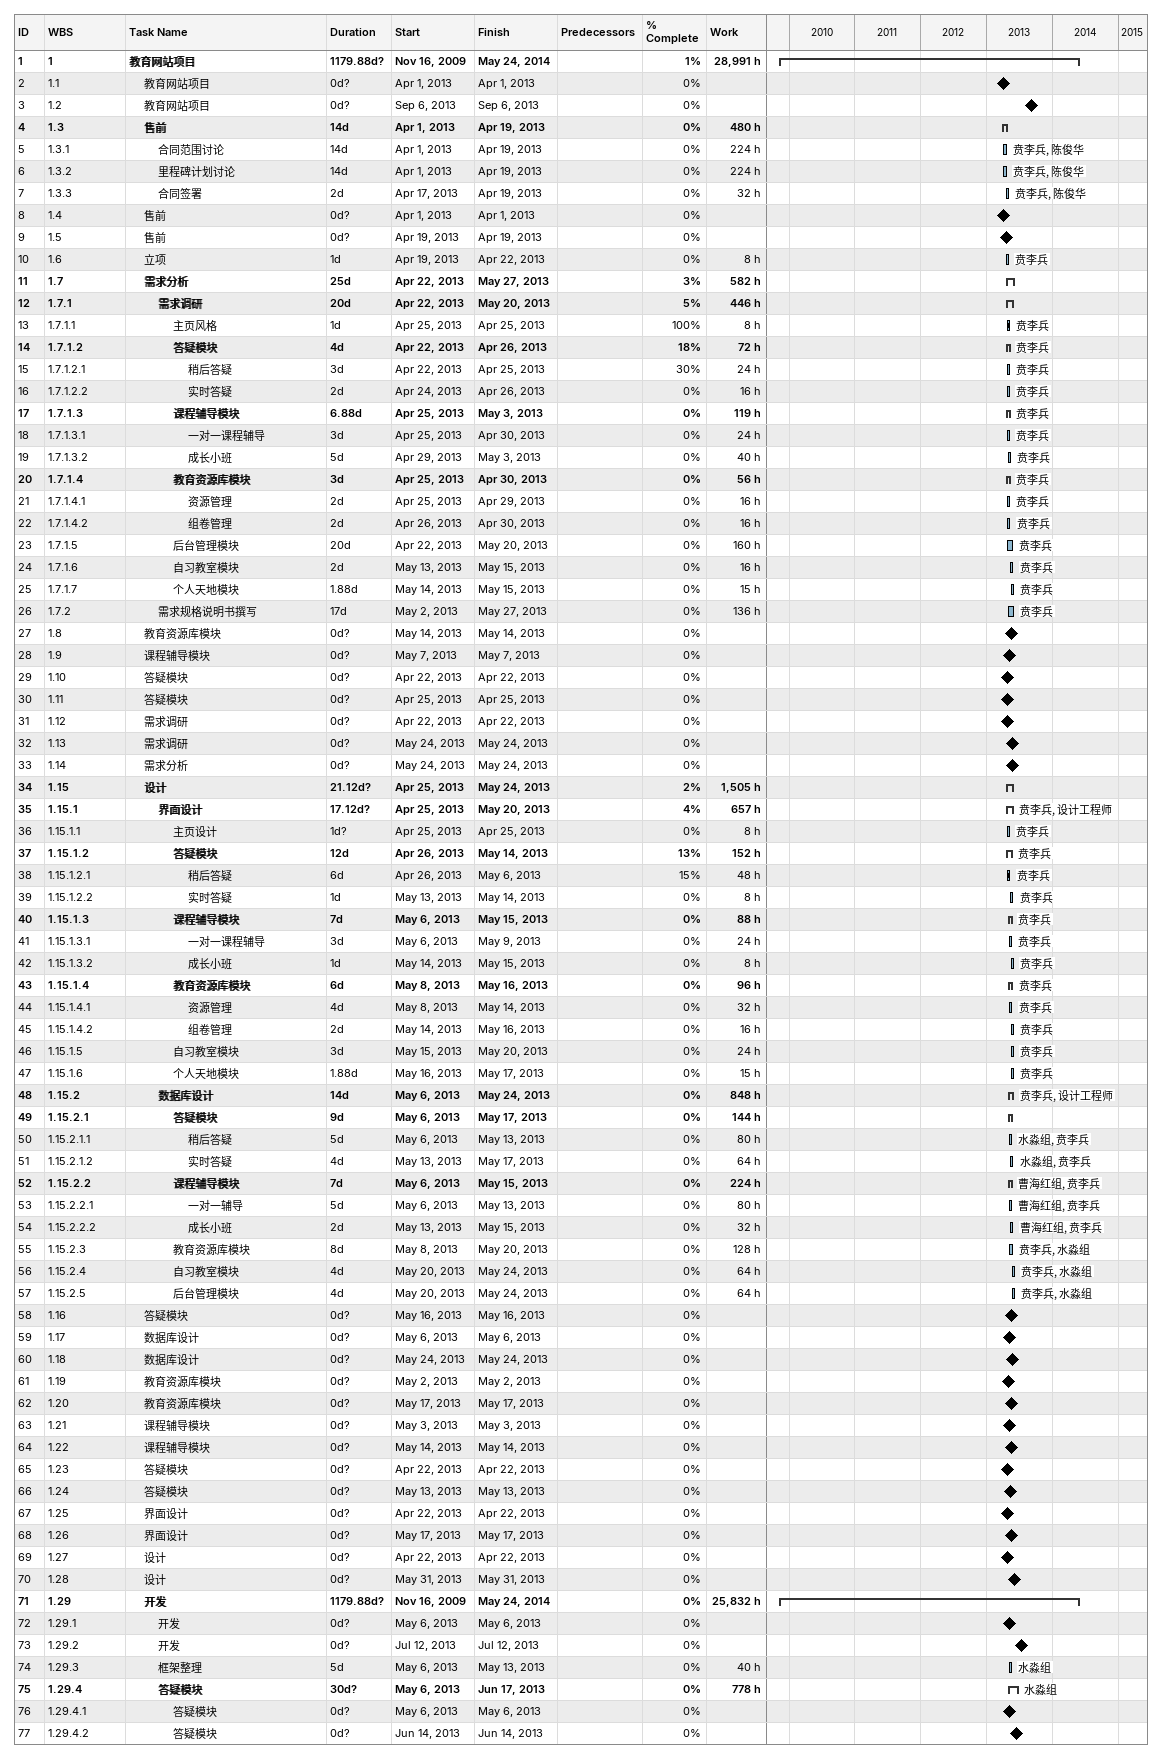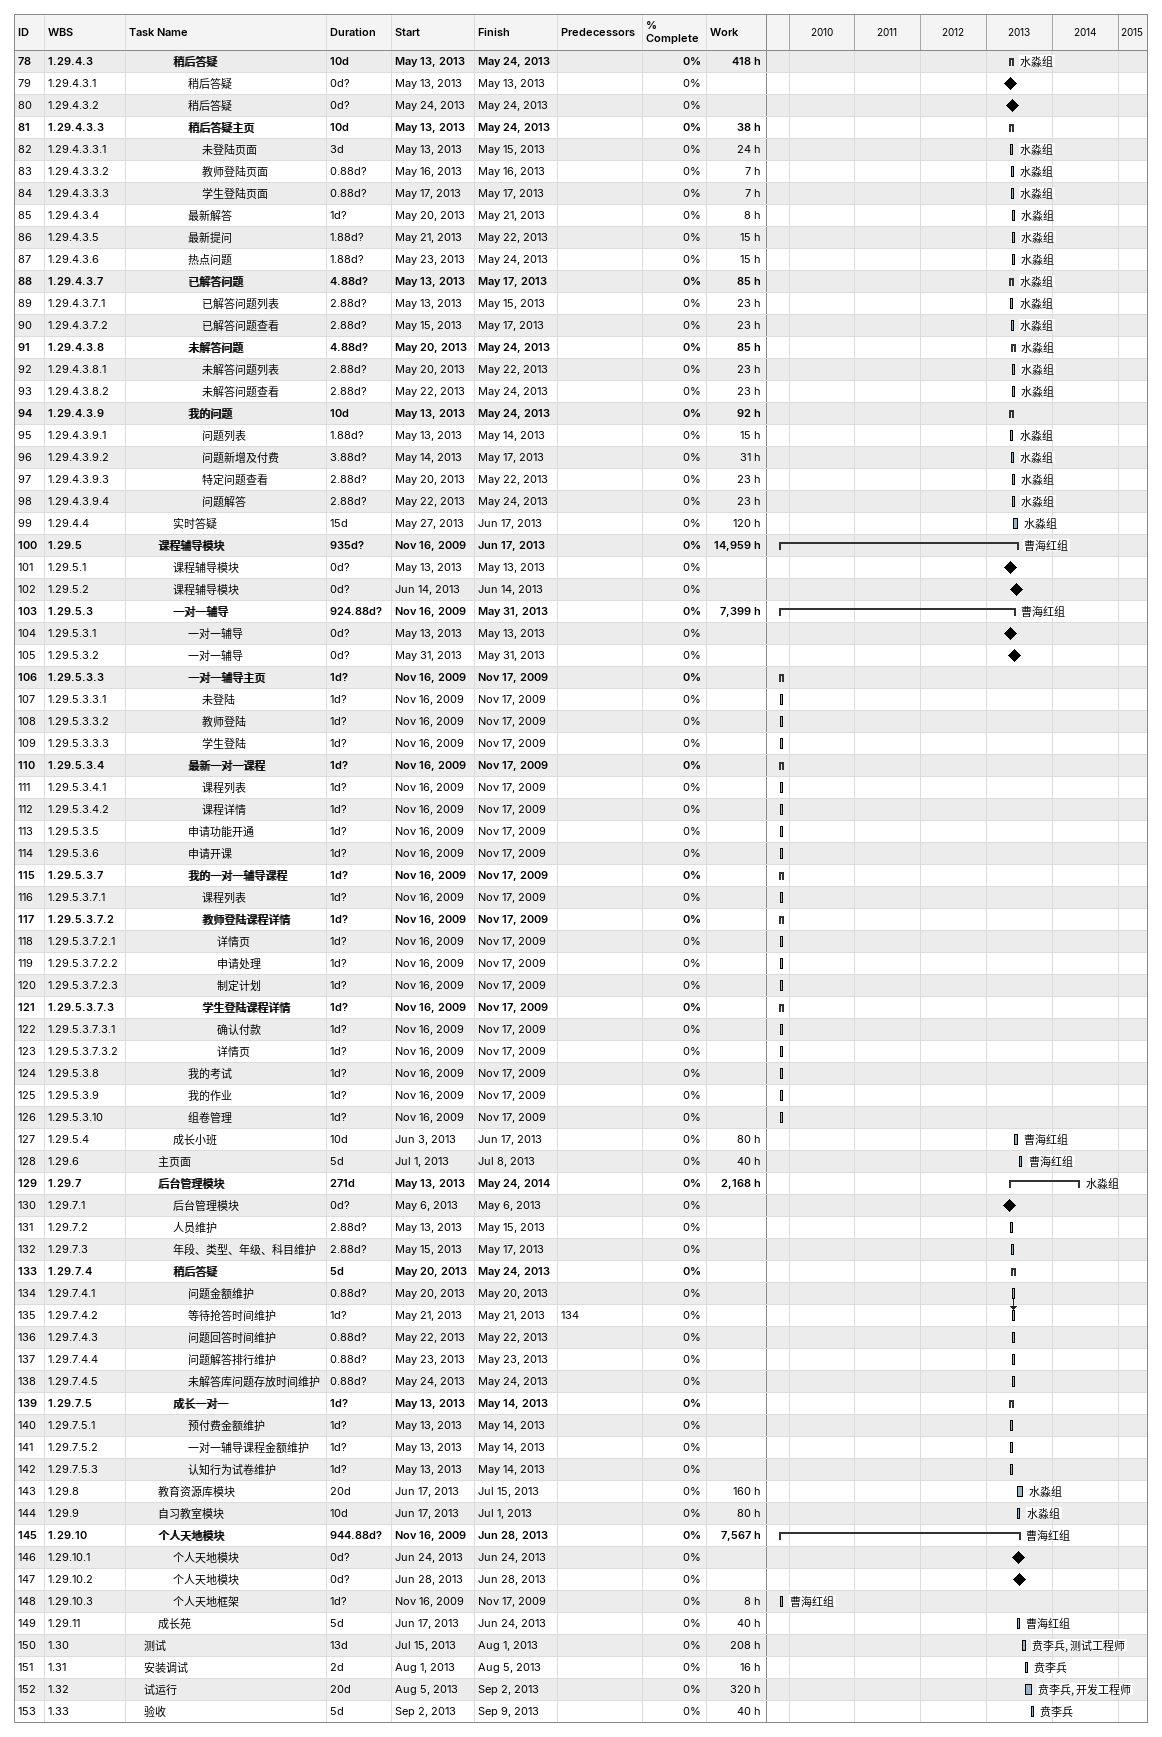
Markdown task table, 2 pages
| ID | WBS | Task | Duration | Start | Finish | Predecessors | Resources | % complete | Work (h) |
|---|---|---|---|---|---|---|---|---|---|
| 1 | 1 | **教育网站项目** | 1179.88d? | 2009-11-16 | 2014-05-24 |  |  | 1 | 28991 |
| 2 | 1.1 | 教育网站项目 | 0d? | 2013-04-01 | 2013-04-01 |  |  | 0 |  |
| 3 | 1.2 | 教育网站项目 | 0d? | 2013-09-06 | 2013-09-06 |  |  | 0 |  |
| 4 | 1.3 | **售前** | 14d | 2013-04-01 | 2013-04-19 |  |  | 0 | 480 |
| 5 | 1.3.1 | 合同范围讨论 | 14d | 2013-04-01 | 2013-04-19 |  | 贲李兵, 陈俊华 | 0 | 224 |
| 6 | 1.3.2 | 里程碑计划讨论 | 14d | 2013-04-01 | 2013-04-19 |  | 贲李兵, 陈俊华 | 0 | 224 |
| 7 | 1.3.3 | 合同签署 | 2d | 2013-04-17 | 2013-04-19 |  | 贲李兵, 陈俊华 | 0 | 32 |
| 8 | 1.4 | 售前 | 0d? | 2013-04-01 | 2013-04-01 |  |  | 0 |  |
| 9 | 1.5 | 售前 | 0d? | 2013-04-19 | 2013-04-19 |  |  | 0 |  |
| 10 | 1.6 | 立项 | 1d | 2013-04-19 | 2013-04-22 |  | 贲李兵 | 0 | 8 |
| 11 | 1.7 | **需求分析** | 25d | 2013-04-22 | 2013-05-27 |  |  | 3 | 582 |
| 12 | 1.7.1 | **需求调研** | 20d | 2013-04-22 | 2013-05-20 |  |  | 5 | 446 |
| 13 | 1.7.1.1 | 主页风格 | 1d | 2013-04-25 | 2013-04-25 |  | 贲李兵 | 100 | 8 |
| 14 | 1.7.1.2 | **答疑模块** | 4d | 2013-04-22 | 2013-04-26 |  | 贲李兵 | 18 | 72 |
| 15 | 1.7.1.2.1 | 稍后答疑 | 3d | 2013-04-22 | 2013-04-25 |  | 贲李兵 | 30 | 24 |
| 16 | 1.7.1.2.2 | 实时答疑 | 2d | 2013-04-24 | 2013-04-26 |  | 贲李兵 | 0 | 16 |
| 17 | 1.7.1.3 | **课程辅导模块** | 6.88d | 2013-04-25 | 2013-05-03 |  | 贲李兵 | 0 | 119 |
| 18 | 1.7.1.3.1 | 一对一课程辅导 | 3d | 2013-04-25 | 2013-04-30 |  | 贲李兵 | 0 | 24 |
| 19 | 1.7.1.3.2 | 成长小班 | 5d | 2013-04-29 | 2013-05-03 |  | 贲李兵 | 0 | 40 |
| 20 | 1.7.1.4 | **教育资源库模块** | 3d | 2013-04-25 | 2013-04-30 |  | 贲李兵 | 0 | 56 |
| 21 | 1.7.1.4.1 | 资源管理 | 2d | 2013-04-25 | 2013-04-29 |  | 贲李兵 | 0 | 16 |
| 22 | 1.7.1.4.2 | 组卷管理 | 2d | 2013-04-26 | 2013-04-30 |  | 贲李兵 | 0 | 16 |
| 23 | 1.7.1.5 | 后台管理模块 | 20d | 2013-04-22 | 2013-05-20 |  | 贲李兵 | 0 | 160 |
| 24 | 1.7.1.6 | 自习教室模块 | 2d | 2013-05-13 | 2013-05-15 |  | 贲李兵 | 0 | 16 |
| 25 | 1.7.1.7 | 个人天地模块 | 1.88d | 2013-05-14 | 2013-05-15 |  | 贲李兵 | 0 | 15 |
| 26 | 1.7.2 | 需求规格说明书撰写 | 17d | 2013-05-02 | 2013-05-27 |  | 贲李兵 | 0 | 136 |
| 27 | 1.8 | 教育资源库模块 | 0d? | 2013-05-14 | 2013-05-14 |  |  | 0 |  |
| 28 | 1.9 | 课程辅导模块 | 0d? | 2013-05-07 | 2013-05-07 |  |  | 0 |  |
| 29 | 1.10 | 答疑模块 | 0d? | 2013-04-22 | 2013-04-22 |  |  | 0 |  |
| 30 | 1.11 | 答疑模块 | 0d? | 2013-04-25 | 2013-04-25 |  |  | 0 |  |
| 31 | 1.12 | 需求调研 | 0d? | 2013-04-22 | 2013-04-22 |  |  | 0 |  |
| 32 | 1.13 | 需求调研 | 0d? | 2013-05-24 | 2013-05-24 |  |  | 0 |  |
| 33 | 1.14 | 需求分析 | 0d? | 2013-05-24 | 2013-05-24 |  |  | 0 |  |
| 34 | 1.15 | **设计** | 21.12d? | 2013-04-25 | 2013-05-24 |  |  | 2 | 1505 |
| 35 | 1.15.1 | **界面设计** | 17.12d? | 2013-04-25 | 2013-05-20 |  | 贲李兵, 设计工程师 | 4 | 657 |
| 36 | 1.15.1.1 | 主页设计 | 1d? | 2013-04-25 | 2013-04-25 |  | 贲李兵 | 0 | 8 |
| 37 | 1.15.1.2 | **答疑模块** | 12d | 2013-04-26 | 2013-05-14 |  | 贲李兵 | 13 | 152 |
| 38 | 1.15.1.2.1 | 稍后答疑 | 6d | 2013-04-26 | 2013-05-06 |  | 贲李兵 | 15 | 48 |
| 39 | 1.15.1.2.2 | 实时答疑 | 1d | 2013-05-13 | 2013-05-14 |  | 贲李兵 | 0 | 8 |
| 40 | 1.15.1.3 | **课程辅导模块** | 7d | 2013-05-06 | 2013-05-15 |  | 贲李兵 | 0 | 88 |
| 41 | 1.15.1.3.1 | 一对一课程辅导 | 3d | 2013-05-06 | 2013-05-09 |  | 贲李兵 | 0 | 24 |
| 42 | 1.15.1.3.2 | 成长小班 | 1d | 2013-05-14 | 2013-05-15 |  | 贲李兵 | 0 | 8 |
| 43 | 1.15.1.4 | **教育资源库模块** | 6d | 2013-05-08 | 2013-05-16 |  | 贲李兵 | 0 | 96 |
| 44 | 1.15.1.4.1 | 资源管理 | 4d | 2013-05-08 | 2013-05-14 |  | 贲李兵 | 0 | 32 |
| 45 | 1.15.1.4.2 | 组卷管理 | 2d | 2013-05-14 | 2013-05-16 |  | 贲李兵 | 0 | 16 |
| 46 | 1.15.1.5 | 自习教室模块 | 3d | 2013-05-15 | 2013-05-20 |  | 贲李兵 | 0 | 24 |
| 47 | 1.15.1.6 | 个人天地模块 | 1.88d | 2013-05-16 | 2013-05-17 |  | 贲李兵 | 0 | 15 |
| 48 | 1.15.2 | **数据库设计** | 14d | 2013-05-06 | 2013-05-24 |  | 贲李兵, 设计工程师 | 0 | 848 |
| 49 | 1.15.2.1 | **答疑模块** | 9d | 2013-05-06 | 2013-05-17 |  |  | 0 | 144 |
| 50 | 1.15.2.1.1 | 稍后答疑 | 5d | 2013-05-06 | 2013-05-13 |  | 水淼组, 贲李兵 | 0 | 80 |
| 51 | 1.15.2.1.2 | 实时答疑 | 4d | 2013-05-13 | 2013-05-17 |  | 水淼组, 贲李兵 | 0 | 64 |
| 52 | 1.15.2.2 | **课程辅导模块** | 7d | 2013-05-06 | 2013-05-15 |  | 曹海红组, 贲李兵 | 0 | 224 |
| 53 | 1.15.2.2.1 | 一对一辅导 | 5d | 2013-05-06 | 2013-05-13 |  | 曹海红组, 贲李兵 | 0 | 80 |
| 54 | 1.15.2.2.2 | 成长小班 | 2d | 2013-05-13 | 2013-05-15 |  | 曹海红组, 贲李兵 | 0 | 32 |
| 55 | 1.15.2.3 | 教育资源库模块 | 8d | 2013-05-08 | 2013-05-20 |  | 贲李兵, 水淼组 | 0 | 128 |
| 56 | 1.15.2.4 | 自习教室模块 | 4d | 2013-05-20 | 2013-05-24 |  | 贲李兵, 水淼组 | 0 | 64 |
| 57 | 1.15.2.5 | 后台管理模块 | 4d | 2013-05-20 | 2013-05-24 |  | 贲李兵, 水淼组 | 0 | 64 |
| 58 | 1.16 | 答疑模块 | 0d? | 2013-05-16 | 2013-05-16 |  |  | 0 |  |
| 59 | 1.17 | 数据库设计 | 0d? | 2013-05-06 | 2013-05-06 |  |  | 0 |  |
| 60 | 1.18 | 数据库设计 | 0d? | 2013-05-24 | 2013-05-24 |  |  | 0 |  |
| 61 | 1.19 | 教育资源库模块 | 0d? | 2013-05-02 | 2013-05-02 |  |  | 0 |  |
| 62 | 1.20 | 教育资源库模块 | 0d? | 2013-05-17 | 2013-05-17 |  |  | 0 |  |
| 63 | 1.21 | 课程辅导模块 | 0d? | 2013-05-03 | 2013-05-03 |  |  | 0 |  |
| 64 | 1.22 | 课程辅导模块 | 0d? | 2013-05-14 | 2013-05-14 |  |  | 0 |  |
| 65 | 1.23 | 答疑模块 | 0d? | 2013-04-22 | 2013-04-22 |  |  | 0 |  |
| 66 | 1.24 | 答疑模块 | 0d? | 2013-05-13 | 2013-05-13 |  |  | 0 |  |
| 67 | 1.25 | 界面设计 | 0d? | 2013-04-22 | 2013-04-22 |  |  | 0 |  |
| 68 | 1.26 | 界面设计 | 0d? | 2013-05-17 | 2013-05-17 |  |  | 0 |  |
| 69 | 1.27 | 设计 | 0d? | 2013-04-22 | 2013-04-22 |  |  | 0 |  |
| 70 | 1.28 | 设计 | 0d? | 2013-05-31 | 2013-05-31 |  |  | 0 |  |
| 71 | 1.29 | **开发** | 1179.88d? | 2009-11-16 | 2014-05-24 |  |  | 0 | 25832 |
| 72 | 1.29.1 | 开发 | 0d? | 2013-05-06 | 2013-05-06 |  |  | 0 |  |
| 73 | 1.29.2 | 开发 | 0d? | 2013-07-12 | 2013-07-12 |  |  | 0 |  |
| 74 | 1.29.3 | 框架整理 | 5d | 2013-05-06 | 2013-05-13 |  | 水淼组 | 0 | 40 |
| 75 | 1.29.4 | **答疑模块** | 30d? | 2013-05-06 | 2013-06-17 |  | 水淼组 | 0 | 778 |
| 76 | 1.29.4.1 | 答疑模块 | 0d? | 2013-05-06 | 2013-05-06 |  |  | 0 |  |
| 77 | 1.29.4.2 | 答疑模块 | 0d? | 2013-06-14 | 2013-06-14 |  |  | 0 |  |
| 78 | 1.29.4.3 | **稍后答疑** | 10d | 2013-05-13 | 2013-05-24 |  | 水淼组 | 0 | 418 |
| 79 | 1.29.4.3.1 | 稍后答疑 | 0d? | 2013-05-13 | 2013-05-13 |  |  | 0 |  |
| 80 | 1.29.4.3.2 | 稍后答疑 | 0d? | 2013-05-24 | 2013-05-24 |  |  | 0 |  |
| 81 | 1.29.4.3.3 | **稍后答疑主页** | 10d | 2013-05-13 | 2013-05-24 |  |  | 0 | 38 |
| 82 | 1.29.4.3.3.1 | 未登陆页面 | 3d | 2013-05-13 | 2013-05-15 |  | 水淼组 | 0 | 24 |
| 83 | 1.29.4.3.3.2 | 教师登陆页面 | 0.88d? | 2013-05-16 | 2013-05-16 |  | 水淼组 | 0 | 7 |
| 84 | 1.29.4.3.3.3 | 学生登陆页面 | 0.88d? | 2013-05-17 | 2013-05-17 |  | 水淼组 | 0 | 7 |
| 85 | 1.29.4.3.4 | 最新解答 | 1d? | 2013-05-20 | 2013-05-21 |  | 水淼组 | 0 | 8 |
| 86 | 1.29.4.3.5 | 最新提问 | 1.88d? | 2013-05-21 | 2013-05-22 |  | 水淼组 | 0 | 15 |
| 87 | 1.29.4.3.6 | 热点问题 | 1.88d? | 2013-05-23 | 2013-05-24 |  | 水淼组 | 0 | 15 |
| 88 | 1.29.4.3.7 | **已解答问题** | 4.88d? | 2013-05-13 | 2013-05-17 |  | 水淼组 | 0 | 85 |
| 89 | 1.29.4.3.7.1 | 已解答问题列表 | 2.88d? | 2013-05-13 | 2013-05-15 |  | 水淼组 | 0 | 23 |
| 90 | 1.29.4.3.7.2 | 已解答问题查看 | 2.88d? | 2013-05-15 | 2013-05-17 |  | 水淼组 | 0 | 23 |
| 91 | 1.29.4.3.8 | **未解答问题** | 4.88d? | 2013-05-20 | 2013-05-24 |  | 水淼组 | 0 | 85 |
| 92 | 1.29.4.3.8.1 | 未解答问题列表 | 2.88d? | 2013-05-20 | 2013-05-22 |  | 水淼组 | 0 | 23 |
| 93 | 1.29.4.3.8.2 | 未解答问题查看 | 2.88d? | 2013-05-22 | 2013-05-24 |  | 水淼组 | 0 | 23 |
| 94 | 1.29.4.3.9 | **我的问题** | 10d | 2013-05-13 | 2013-05-24 |  |  | 0 | 92 |
| 95 | 1.29.4.3.9.1 | 问题列表 | 1.88d? | 2013-05-13 | 2013-05-14 |  | 水淼组 | 0 | 15 |
| 96 | 1.29.4.3.9.2 | 问题新增及付费 | 3.88d? | 2013-05-14 | 2013-05-17 |  | 水淼组 | 0 | 31 |
| 97 | 1.29.4.3.9.3 | 特定问题查看 | 2.88d? | 2013-05-20 | 2013-05-22 |  | 水淼组 | 0 | 23 |
| 98 | 1.29.4.3.9.4 | 问题解答 | 2.88d? | 2013-05-22 | 2013-05-24 |  | 水淼组 | 0 | 23 |
| 99 | 1.29.4.4 | 实时答疑 | 15d | 2013-05-27 | 2013-06-17 |  | 水淼组 | 0 | 120 |
| 100 | 1.29.5 | **课程辅导模块** | 935d? | 2009-11-16 | 2013-06-17 |  | 曹海红组 | 0 | 14959 |
| 101 | 1.29.5.1 | 课程辅导模块 | 0d? | 2013-05-13 | 2013-05-13 |  |  | 0 |  |
| 102 | 1.29.5.2 | 课程辅导模块 | 0d? | 2013-06-14 | 2013-06-14 |  |  | 0 |  |
| 103 | 1.29.5.3 | **一对一辅导** | 924.88d? | 2009-11-16 | 2013-05-31 |  | 曹海红组 | 0 | 7399 |
| 104 | 1.29.5.3.1 | 一对一辅导 | 0d? | 2013-05-13 | 2013-05-13 |  |  | 0 |  |
| 105 | 1.29.5.3.2 | 一对一辅导 | 0d? | 2013-05-31 | 2013-05-31 |  |  | 0 |  |
| 106 | 1.29.5.3.3 | **一对一辅导主页** | 1d? | 2009-11-16 | 2009-11-17 |  |  | 0 |  |
| 107 | 1.29.5.3.3.1 | 未登陆 | 1d? | 2009-11-16 | 2009-11-17 |  |  | 0 |  |
| 108 | 1.29.5.3.3.2 | 教师登陆 | 1d? | 2009-11-16 | 2009-11-17 |  |  | 0 |  |
| 109 | 1.29.5.3.3.3 | 学生登陆 | 1d? | 2009-11-16 | 2009-11-17 |  |  | 0 |  |
| 110 | 1.29.5.3.4 | **最新一对一课程** | 1d? | 2009-11-16 | 2009-11-17 |  |  | 0 |  |
| 111 | 1.29.5.3.4.1 | 课程列表 | 1d? | 2009-11-16 | 2009-11-17 |  |  | 0 |  |
| 112 | 1.29.5.3.4.2 | 课程详情 | 1d? | 2009-11-16 | 2009-11-17 |  |  | 0 |  |
| 113 | 1.29.5.3.5 | 申请功能开通 | 1d? | 2009-11-16 | 2009-11-17 |  |  | 0 |  |
| 114 | 1.29.5.3.6 | 申请开课 | 1d? | 2009-11-16 | 2009-11-17 |  |  | 0 |  |
| 115 | 1.29.5.3.7 | **我的一对一辅导课程** | 1d? | 2009-11-16 | 2009-11-17 |  |  | 0 |  |
| 116 | 1.29.5.3.7.1 | 课程列表 | 1d? | 2009-11-16 | 2009-11-17 |  |  | 0 |  |
| 117 | 1.29.5.3.7.2 | **教师登陆课程详情** | 1d? | 2009-11-16 | 2009-11-17 |  |  | 0 |  |
| 118 | 1.29.5.3.7.2.1 | 详情页 | 1d? | 2009-11-16 | 2009-11-17 |  |  | 0 |  |
| 119 | 1.29.5.3.7.2.2 | 申请处理 | 1d? | 2009-11-16 | 2009-11-17 |  |  | 0 |  |
| 120 | 1.29.5.3.7.2.3 | 制定计划 | 1d? | 2009-11-16 | 2009-11-17 |  |  | 0 |  |
| 121 | 1.29.5.3.7.3 | **学生登陆课程详情** | 1d? | 2009-11-16 | 2009-11-17 |  |  | 0 |  |
| 122 | 1.29.5.3.7.3.1 | 确认付款 | 1d? | 2009-11-16 | 2009-11-17 |  |  | 0 |  |
| 123 | 1.29.5.3.7.3.2 | 详情页 | 1d? | 2009-11-16 | 2009-11-17 |  |  | 0 |  |
| 124 | 1.29.5.3.8 | 我的考试 | 1d? | 2009-11-16 | 2009-11-17 |  |  | 0 |  |
| 125 | 1.29.5.3.9 | 我的作业 | 1d? | 2009-11-16 | 2009-11-17 |  |  | 0 |  |
| 126 | 1.29.5.3.10 | 组卷管理 | 1d? | 2009-11-16 | 2009-11-17 |  |  | 0 |  |
| 127 | 1.29.5.4 | 成长小班 | 10d | 2013-06-03 | 2013-06-17 |  | 曹海红组 | 0 | 80 |
| 128 | 1.29.6 | 主页面 | 5d | 2013-07-01 | 2013-07-08 |  | 曹海红组 | 0 | 40 |
| 129 | 1.29.7 | **后台管理模块** | 271d | 2013-05-13 | 2014-05-24 |  | 水淼组 | 0 | 2168 |
| 130 | 1.29.7.1 | 后台管理模块 | 0d? | 2013-05-06 | 2013-05-06 |  |  | 0 |  |
| 131 | 1.29.7.2 | 人员维护 | 2.88d? | 2013-05-13 | 2013-05-15 |  |  | 0 |  |
| 132 | 1.29.7.3 | 年段、类型、年级、科目维护 | 2.88d? | 2013-05-15 | 2013-05-17 |  |  | 0 |  |
| 133 | 1.29.7.4 | **稍后答疑** | 5d | 2013-05-20 | 2013-05-24 |  |  | 0 |  |
| 134 | 1.29.7.4.1 | 问题金额维护 | 0.88d? | 2013-05-20 | 2013-05-20 |  |  | 0 |  |
| 135 | 1.29.7.4.2 | 等待抢答时间维护 | 1d? | 2013-05-21 | 2013-05-21 | 134 |  | 0 |  |
| 136 | 1.29.7.4.3 | 问题回答时间维护 | 0.88d? | 2013-05-22 | 2013-05-22 |  |  | 0 |  |
| 137 | 1.29.7.4.4 | 问题解答排行维护 | 0.88d? | 2013-05-23 | 2013-05-23 |  |  | 0 |  |
| 138 | 1.29.7.4.5 | 未解答库问题存放时间维护 | 0.88d? | 2013-05-24 | 2013-05-24 |  |  | 0 |  |
| 139 | 1.29.7.5 | **成长一对一** | 1d? | 2013-05-13 | 2013-05-14 |  |  | 0 |  |
| 140 | 1.29.7.5.1 | 预付费金额维护 | 1d? | 2013-05-13 | 2013-05-14 |  |  | 0 |  |
| 141 | 1.29.7.5.2 | 一对一辅导课程金额维护 | 1d? | 2013-05-13 | 2013-05-14 |  |  | 0 |  |
| 142 | 1.29.7.5.3 | 认知行为试卷维护 | 1d? | 2013-05-13 | 2013-05-14 |  |  | 0 |  |
| 143 | 1.29.8 | 教育资源库模块 | 20d | 2013-06-17 | 2013-07-15 |  | 水淼组 | 0 | 160 |
| 144 | 1.29.9 | 自习教室模块 | 10d | 2013-06-17 | 2013-07-01 |  | 水淼组 | 0 | 80 |
| 145 | 1.29.10 | **个人天地模块** | 944.88d? | 2009-11-16 | 2013-06-28 |  | 曹海红组 | 0 | 7567 |
| 146 | 1.29.10.1 | 个人天地模块 | 0d? | 2013-06-24 | 2013-06-24 |  |  | 0 |  |
| 147 | 1.29.10.2 | 个人天地模块 | 0d? | 2013-06-28 | 2013-06-28 |  |  | 0 |  |
| 148 | 1.29.10.3 | 个人天地框架 | 1d? | 2009-11-16 | 2009-11-17 |  | 曹海红组 | 0 | 8 |
| 149 | 1.29.11 | 成长苑 | 5d | 2013-06-17 | 2013-06-24 |  | 曹海红组 | 0 | 40 |
| 150 | 1.30 | 测试 | 13d | 2013-07-15 | 2013-08-01 |  | 贲李兵, 测试工程师 | 0 | 208 |
| 151 | 1.31 | 安装调试 | 2d | 2013-08-01 | 2013-08-05 |  | 贲李兵 | 0 | 16 |
| 152 | 1.32 | 试运行 | 20d | 2013-08-05 | 2013-09-02 |  | 贲李兵, 开发工程师 | 0 | 320 |
| 153 | 1.33 | 验收 | 5d | 2013-09-02 | 2013-09-09 |  | 贲李兵 | 0 | 40 |
